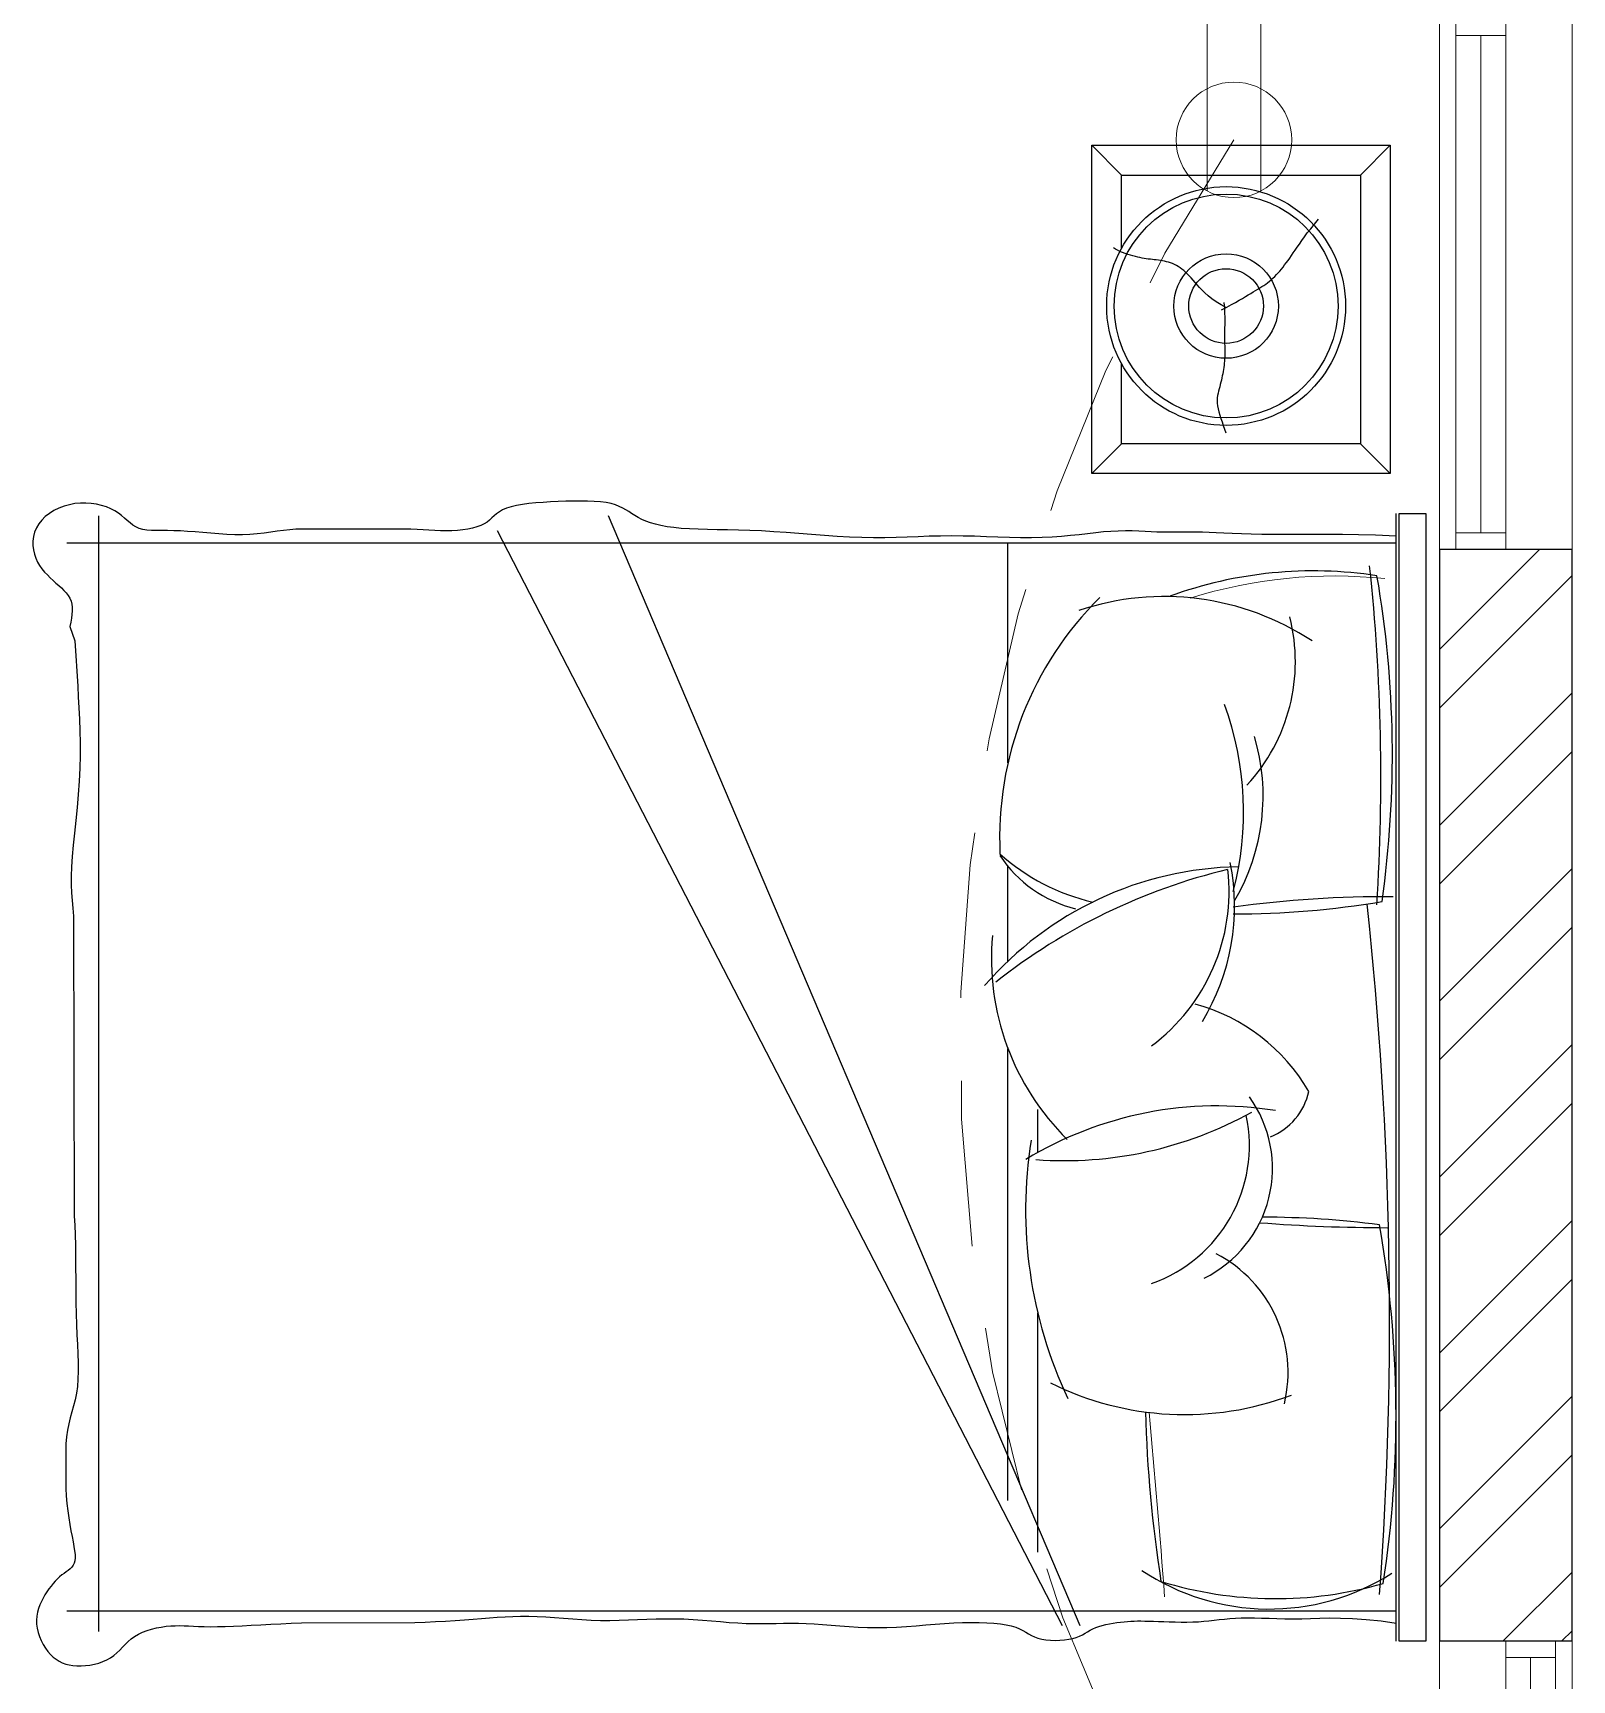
# Model space of a CAD drawing. Header units: millimetres. Extents: x 1605 to 1638, y 1273 to 1481.
# Drawn here: x 1630.917 to 1633.236, y 1470.311 to 1472.794 of the extents above; entities that cross this region are included whole.
import ezdxf

# ---------------------------------------------------------------- set-up
doc = ezdxf.new("R2010")
doc.units = ezdxf.units.MM
doc.linetypes.add('PLANTAS$0$HIDDEN', pattern=[0.375, 0.25, -0.125])
for name, color, linetype, lineweight in [('Electrico Salidas', 160, 'Continuous', 15), ('muro bajo', 123, 'Continuous', 9), ('PERSONAS', 1, 'Continuous', 0), ('Ventanas', 3, 'Continuous', 13)]:
    doc.layers.add(name, color=color, linetype=linetype, lineweight=lineweight)
doc.layers.add('Ha-Muros 0.20', color=7, linetype='Continuous', true_color=0x8c8c8c)
doc.layers.add('Mu-0.20', color=5, linetype='Continuous')

# ---------------------------------------------------------------- blocks, each defined once
blk = doc.blocks.new('A$Cec5ab6e8')
at = {"color": 9, "true_color": 0xc7c8ca}
for p, q in [((29.1146, 17.4095, 0), (29.1146, 17.9045, 0)), ((29.1146, 17.9045, 0), (29.5646, 17.9045, 0)), ((29.1146, 17.9045, 0), (29.1596, 17.8595, 0)), ((29.5646, 17.9045, 0), (29.5196, 17.8595, 0)), ((29.5646, 17.9045, 0), (29.5646, 17.4095, 0)), ((29.1596, 17.7492, 0), (29.1596, 17.8595, 0)), ((29.1596, 17.8595, 0), (29.5196, 17.8595, 0)), ((29.5196, 17.8595, 0), (29.5196, 17.4545, 0)), ((29.4447, 17.7787, 0), (29.4503, 17.7856, 0)), ((29.4503, 17.7856, 0), (29.4567, 17.793, 0)), ((29.4244, 17.7509, 0), (29.4276, 17.7557, 0)), ((29.4276, 17.7557, 0), (29.4312, 17.7608, 0)), ((29.4312, 17.7608, 0), (29.4352, 17.7663, 0)), ((29.4352, 17.7663, 0), (29.4396, 17.7723, 0)), ((29.4396, 17.7723, 0), (29.4447, 17.7787, 0)), ((29.1503, 17.7481, 0), (29.1474, 17.7501, 0)), ((29.1536, 17.7462, 0), (29.1503, 17.7481, 0)), ((29.1571, 17.7444, 0), (29.1536, 17.7462, 0)), ((29.1609, 17.7428, 0), (29.1571, 17.7444, 0)), ((29.1649, 17.7413, 0), (29.1609, 17.7428, 0)), ((29.1689, 17.74, 0), (29.1649, 17.7413, 0)), ((29.1729, 17.7388, 0), (29.1689, 17.74, 0)), ((29.1767, 17.7377, 0), (29.1729, 17.7388, 0)), ((29.1804, 17.7367, 0), (29.1767, 17.7377, 0)), ((29.1839, 17.7359, 0), (29.1804, 17.7367, 0)), ((29.1873, 17.7352, 0), (29.1839, 17.7359, 0)), ((29.1906, 17.7345, 0), (29.1873, 17.7352, 0)), ((29.1938, 17.734, 0), (29.1906, 17.7345, 0)), ((29.1969, 17.7335, 0), (29.1938, 17.734, 0)), ((29.1999, 17.733, 0), (29.1969, 17.7335, 0)), ((29.203, 17.7326, 0), (29.1999, 17.733, 0)), ((29.206, 17.7323, 0), (29.203, 17.7326, 0)), ((29.209, 17.7319, 0), (29.206, 17.7323, 0)), ((29.212, 17.7316, 0), (29.209, 17.7319, 0)), ((29.2151, 17.7312, 0), (29.212, 17.7316, 0)), ((29.2181, 17.7307, 0), (29.2151, 17.7312, 0)), ((29.2211, 17.7302, 0), (29.2181, 17.7307, 0)), ((29.2242, 17.7296, 0), (29.2211, 17.7302, 0)), ((29.4079, 17.7274, 0), (29.4105, 17.7308, 0)), ((29.4105, 17.7308, 0), (29.413, 17.7344, 0)), ((29.413, 17.7344, 0), (29.4157, 17.7382, 0)), ((29.4157, 17.7382, 0), (29.4185, 17.7422, 0)), ((29.4185, 17.7422, 0), (29.4214, 17.7464, 0)), ((29.4214, 17.7464, 0), (29.4244, 17.7509, 0)), ((29.2272, 17.7289, 0), (29.2242, 17.7296, 0)), ((29.2302, 17.7281, 0), (29.2272, 17.7289, 0)), ((29.2332, 17.7272, 0), (29.2302, 17.7281, 0)), ((29.2362, 17.7261, 0), (29.2332, 17.7272, 0)), ((29.2392, 17.7248, 0), (29.2362, 17.7261, 0)), ((29.2422, 17.7233, 0), (29.2392, 17.7248, 0)), ((29.2451, 17.7217, 0), (29.2422, 17.7233, 0)), ((29.2479, 17.7199, 0), (29.2451, 17.7217, 0)), ((29.2507, 17.7179, 0), (29.2479, 17.7199, 0)), ((29.2535, 17.7156, 0), (29.2507, 17.7179, 0)), ((29.2562, 17.7131, 0), (29.2535, 17.7156, 0)), ((29.2589, 17.7104, 0), (29.2562, 17.7131, 0)), ((29.2617, 17.7076, 0), (29.2589, 17.7104, 0)), ((29.2645, 17.7045, 0), (29.2617, 17.7076, 0)), ((29.3878, 17.7043, 0), (29.3904, 17.7069, 0)), ((29.3904, 17.7069, 0), (29.393, 17.7095, 0)), ((29.393, 17.7095, 0), (29.3955, 17.7122, 0)), ((29.3955, 17.7122, 0), (29.398, 17.715, 0)), ((29.398, 17.715, 0), (29.4005, 17.718, 0)), ((29.4005, 17.718, 0), (29.403, 17.721, 0)), ((29.403, 17.721, 0), (29.4054, 17.7241, 0)), ((29.4054, 17.7241, 0), (29.4079, 17.7274, 0)), ((29.2675, 17.7012, 0), (29.2645, 17.7045, 0)), ((29.2705, 17.6977, 0), (29.2675, 17.7012, 0)), ((29.2738, 17.694, 0), (29.2705, 17.6977, 0)), ((29.2772, 17.6901, 0), (29.2738, 17.694, 0)), ((29.281, 17.6861, 0), (29.2772, 17.6901, 0)), ((29.2853, 17.6819, 0), (29.281, 17.6861, 0)), ((29.2902, 17.6776, 0), (29.2853, 17.6819, 0)), ((29.3506, 17.6789, 0), (29.3544, 17.6813, 0)), ((29.3544, 17.6813, 0), (29.3581, 17.6835, 0)), ((29.3581, 17.6835, 0), (29.3615, 17.6856, 0)), ((29.3615, 17.6856, 0), (29.3648, 17.6875, 0)), ((29.3648, 17.6875, 0), (29.368, 17.6895, 0)), ((29.368, 17.6895, 0), (29.3711, 17.6914, 0)), ((29.3711, 17.6914, 0), (29.3741, 17.6934, 0)), ((29.3741, 17.6934, 0), (29.3769, 17.6954, 0)), ((29.3769, 17.6954, 0), (29.3797, 17.6974, 0)), ((29.3797, 17.6974, 0), (29.3825, 17.6996, 0)), ((29.3825, 17.6996, 0), (29.3852, 17.7019, 0)), ((29.3852, 17.7019, 0), (29.3878, 17.7043, 0)), ((29.2957, 17.6732, 0), (29.2902, 17.6776, 0)), ((29.3021, 17.6687, 0), (29.2957, 17.6732, 0)), ((29.3095, 17.6642, 0), (29.3021, 17.6687, 0)), ((29.318, 17.6597, 0), (29.3095, 17.6642, 0)), ((29.3103, 17.6567, 0), (29.3182, 17.6606, 0)), ((29.314, 17.6677, 0), (29.3146, 17.6592, 0)), ((29.3146, 17.6592, 0), (29.315, 17.6517, 0)), ((29.3182, 17.6606, 0), (29.3253, 17.6643, 0)), ((29.3253, 17.6643, 0), (29.3315, 17.6677, 0)), ((29.3315, 17.6677, 0), (29.3371, 17.6708, 0)), ((29.3371, 17.6708, 0), (29.342, 17.6737, 0)), ((29.342, 17.6737, 0), (29.3465, 17.6764, 0)), ((29.3465, 17.6764, 0), (29.3506, 17.6789, 0)), ((29.315, 17.6517, 0), (29.3152, 17.6451, 0)), ((29.3152, 17.6339, 0), (29.315, 17.6292, 0)), ((29.3152, 17.6451, 0), (29.3152, 17.6392, 0)), ((29.3152, 17.6392, 0), (29.3152, 17.6339, 0)), ((29.3149, 17.6248, 0), (29.3148, 17.6207, 0)), ((29.3148, 17.6207, 0), (29.3148, 17.6167, 0)), ((29.3148, 17.6167, 0), (29.3148, 17.6128, 0)), ((29.3148, 17.6128, 0), (29.3149, 17.6091, 0)), ((29.315, 17.6292, 0), (29.3149, 17.6248, 0)), ((29.3149, 17.6091, 0), (29.315, 17.6055, 0)), ((29.315, 17.5822, 0), (29.3148, 17.579, 0)), ((29.315, 17.6055, 0), (29.3151, 17.6019, 0)), ((29.3152, 17.5853, 0), (29.315, 17.5822, 0)), ((29.3151, 17.6019, 0), (29.3152, 17.5985, 0)), ((29.3152, 17.5985, 0), (29.3153, 17.5951, 0)), ((29.3153, 17.5885, 0), (29.3152, 17.5853, 0)), ((29.3153, 17.5951, 0), (29.3153, 17.5918, 0)), ((29.3153, 17.5918, 0), (29.3153, 17.5885, 0)), ((29.1596, 17.4545, 0), (29.1596, 17.5752, 0)), ((29.3115, 17.557, 0), (29.3108, 17.5537, 0)), ((29.3122, 17.5602, 0), (29.3115, 17.557, 0)), ((29.3128, 17.5634, 0), (29.3122, 17.5602, 0)), ((29.3133, 17.5665, 0), (29.3128, 17.5634, 0)), ((29.3138, 17.5697, 0), (29.3133, 17.5665, 0)), ((29.3142, 17.5728, 0), (29.3138, 17.5697, 0)), ((29.3145, 17.5759, 0), (29.3142, 17.5728, 0)), ((29.3148, 17.579, 0), (29.3145, 17.5759, 0)), ((29.3058, 17.534, 0), (29.305, 17.5307, 0)), ((29.3067, 17.5374, 0), (29.3058, 17.534, 0)), ((29.3076, 17.5406, 0), (29.3067, 17.5374, 0)), ((29.3084, 17.5439, 0), (29.3076, 17.5406, 0)), ((29.3093, 17.5472, 0), (29.3084, 17.5439, 0)), ((29.3101, 17.5505, 0), (29.3093, 17.5472, 0)), ((29.3108, 17.5537, 0), (29.3101, 17.5505, 0)), ((29.3039, 17.5236, 0), (29.3037, 17.5198, 0)), ((29.3037, 17.5198, 0), (29.3038, 17.5159, 0)), ((29.3038, 17.5159, 0), (29.3042, 17.5117, 0)), ((29.3044, 17.5272, 0), (29.3039, 17.5236, 0)), ((29.3042, 17.5117, 0), (29.305, 17.5073, 0)), ((29.305, 17.5307, 0), (29.3044, 17.5272, 0)), ((29.305, 17.5073, 0), (29.3062, 17.5027, 0)), ((29.3062, 17.5027, 0), (29.3077, 17.4978, 0)), ((29.3077, 17.4978, 0), (29.3093, 17.4928, 0)), ((29.3093, 17.4928, 0), (29.3111, 17.4875, 0)), ((29.3111, 17.4875, 0), (29.313, 17.4821, 0)), ((29.313, 17.4821, 0), (29.3148, 17.4766, 0)), ((29.3148, 17.4766, 0), (29.3166, 17.471, 0)), ((29.1596, 17.4545, 0), (29.1146, 17.4095, 0)), ((29.5196, 17.4545, 0), (29.1596, 17.4545, 0)), ((29.5646, 17.4095, 0), (29.5196, 17.4545, 0)), ((29.5646, 17.4095, 0), (29.1146, 17.4095, 0)), ((27.5656, 17.3604, 0), (27.5578, 17.3575, 0)), ((27.5737, 17.3627, 0), (27.5656, 17.3604, 0)), ((27.5819, 17.3643, 0), (27.5737, 17.3627, 0)), ((27.5903, 17.3651, 0), (27.5819, 17.3643, 0)), ((27.5986, 17.3652, 0), (27.5903, 17.3651, 0)), ((27.6067, 17.3646, 0), (27.5986, 17.3652, 0)), ((27.6146, 17.3634, 0), (27.6067, 17.3646, 0)), ((27.6222, 17.3617, 0), (27.6146, 17.3634, 0)), ((27.6294, 17.3594, 0), (27.6222, 17.3617, 0)), ((27.6361, 17.3567, 0), (27.6294, 17.3594, 0)), ((28.2395, 17.3595, 0), (28.2324, 17.3573, 0)), ((28.2476, 17.3614, 0), (28.2395, 17.3595, 0)), ((28.2566, 17.363, 0), (28.2476, 17.3614, 0)), ((28.2664, 17.3643, 0), (28.2566, 17.363, 0)), ((28.2769, 17.3654, 0), (28.2664, 17.3643, 0)), ((28.2878, 17.3662, 0), (28.2769, 17.3654, 0)), ((28.299, 17.3669, 0), (28.2878, 17.3662, 0)), ((28.3104, 17.3675, 0), (28.299, 17.3669, 0)), ((28.3218, 17.3679, 0), (28.3104, 17.3675, 0)), ((28.333, 17.3681, 0), (28.3218, 17.3679, 0)), ((28.344, 17.3682, 0), (28.333, 17.3681, 0)), ((28.3546, 17.368, 0), (28.344, 17.3682, 0)), ((28.3646, 17.3676, 0), (28.3546, 17.368, 0)), ((28.374, 17.3668, 0), (28.3646, 17.3676, 0)), ((28.3826, 17.3658, 0), (28.374, 17.3668, 0)), ((28.3902, 17.3643, 0), (28.3826, 17.3658, 0)), ((28.3968, 17.3624, 0), (28.3902, 17.3643, 0)), ((28.4026, 17.3602, 0), (28.3968, 17.3624, 0)), ((28.4077, 17.3577, 0), (28.4026, 17.3602, 0)), ((28.4124, 17.355, 0), (28.4077, 17.3577, 0)), ((27.5274, 17.3339, 0), (27.5239, 17.3278, 0)), ((27.532, 17.3396, 0), (27.5274, 17.3339, 0)), ((27.5374, 17.3449, 0), (27.532, 17.3396, 0)), ((27.5436, 17.3496, 0), (27.5374, 17.3449, 0)), ((27.5504, 17.3539, 0), (27.5436, 17.3496, 0)), ((27.5578, 17.3575, 0), (27.5504, 17.3539, 0)), ((27.6183, 15.6641, 0), (27.6183, 17.3459, 0)), ((27.6421, 17.3535, 0), (27.6361, 17.3567, 0)), ((27.6475, 17.3501, 0), (27.6421, 17.3535, 0)), ((27.6523, 17.3464, 0), (27.6475, 17.3501, 0)), ((27.6568, 17.3426, 0), (27.6523, 17.3464, 0)), ((27.661, 17.3388, 0), (27.6568, 17.3426, 0)), ((27.6651, 17.3352, 0), (27.661, 17.3388, 0)), ((27.6694, 17.332, 0), (27.6651, 17.3352, 0)), ((28.1989, 17.3339, 0), (28.1937, 17.3314, 0)), ((28.2032, 17.3366, 0), (28.1989, 17.3339, 0)), ((28.207, 17.3396, 0), (28.2032, 17.3366, 0)), ((28.2105, 17.3427, 0), (28.207, 17.3396, 0)), ((28.214, 17.3459, 0), (28.2105, 17.3427, 0)), ((28.2176, 17.349, 0), (28.214, 17.3459, 0)), ((28.2218, 17.352, 0), (28.2176, 17.349, 0)), ((28.2266, 17.3548, 0), (28.2218, 17.352, 0)), ((28.2324, 17.3573, 0), (28.2266, 17.3548, 0)), ((29.0974, 15.6724, 0), (28.3864, 17.3459, 0)), ((28.4168, 17.3522, 0), (28.4124, 17.355, 0)), ((28.4212, 17.3493, 0), (28.4168, 17.3522, 0)), ((28.4258, 17.3463, 0), (28.4212, 17.3493, 0)), ((28.4308, 17.3434, 0), (28.4258, 17.3463, 0)), ((28.4363, 17.3406, 0), (28.4308, 17.3434, 0)), ((28.4425, 17.338, 0), (28.4363, 17.3406, 0)), ((28.4494, 17.3355, 0), (28.4425, 17.338, 0)), ((28.457, 17.3333, 0), (28.4494, 17.3355, 0)), ((28.4654, 17.3313, 0), (28.457, 17.3333, 0)), ((29.5733, 15.6495, 0), (29.5733, 17.3495, 0)), ((29.5778, 15.6495, 0), (29.5778, 17.3495, 0)), ((29.5778, 17.3495, 0), (29.6183, 17.3495, 0)), ((29.6183, 17.3495, 0), (29.6183, 15.6495, 0)), ((27.5196, 17.3147, 0), (27.5188, 17.3079, 0)), ((27.5188, 17.3079, 0), (27.5188, 17.3012, 0)), ((27.5213, 17.3213, 0), (27.5196, 17.3147, 0)), ((27.5239, 17.3278, 0), (27.5213, 17.3213, 0)), ((27.6739, 17.3292, 0), (27.6694, 17.332, 0)), ((27.6789, 17.3269, 0), (27.6739, 17.3292, 0)), ((27.6844, 17.3254, 0), (27.6789, 17.3269, 0)), ((27.6905, 17.3244, 0), (27.6844, 17.3254, 0)), ((27.6973, 17.3238, 0), (27.6905, 17.3244, 0)), ((27.7047, 17.3236, 0), (27.6973, 17.3238, 0)), ((27.7128, 17.3236, 0), (27.7047, 17.3236, 0)), ((27.7215, 17.3236, 0), (27.7128, 17.3236, 0)), ((27.7309, 17.3235, 0), (27.7215, 17.3236, 0)), ((27.741, 17.3231, 0), (27.7309, 17.3235, 0)), ((27.7518, 17.3225, 0), (27.741, 17.3231, 0)), ((27.7631, 17.3216, 0), (27.7518, 17.3225, 0)), ((27.7749, 17.3206, 0), (27.7631, 17.3216, 0)), ((27.7869, 17.3196, 0), (27.7749, 17.3206, 0)), ((27.7991, 17.3186, 0), (27.7869, 17.3196, 0)), ((27.8112, 17.3179, 0), (27.7991, 17.3186, 0)), ((27.8231, 17.3174, 0), (27.8112, 17.3179, 0)), ((27.8348, 17.3174, 0), (27.8231, 17.3174, 0)), ((27.8459, 17.3179, 0), (27.8348, 17.3174, 0)), ((27.8567, 17.3188, 0), (27.8459, 17.3179, 0)), ((27.8671, 17.32, 0), (27.8567, 17.3188, 0)), ((27.8771, 17.3213, 0), (27.8671, 17.32, 0)), ((27.8869, 17.3227, 0), (27.8771, 17.3213, 0)), ((27.8965, 17.3239, 0), (27.8869, 17.3227, 0)), ((27.9059, 17.325, 0), (27.8965, 17.3239, 0)), ((27.9152, 17.3257, 0), (27.9059, 17.325, 0)), ((27.9245, 17.3259, 0), (27.9152, 17.3257, 0)), ((28.0886, 17.3258, 0), (27.9245, 17.3259, 0)), ((28.0977, 17.3254, 0), (28.0886, 17.3258, 0)), ((28.1067, 17.3249, 0), (28.0977, 17.3254, 0)), ((28.1157, 17.3243, 0), (28.1067, 17.3249, 0)), ((28.1245, 17.3237, 0), (28.1157, 17.3243, 0)), ((28.1332, 17.3233, 0), (28.1245, 17.3237, 0)), ((28.1418, 17.3231, 0), (28.1332, 17.3233, 0)), ((28.1503, 17.3233, 0), (28.1418, 17.3231, 0)), ((28.1586, 17.3238, 0), (28.1503, 17.3233, 0)), ((28.1666, 17.3247, 0), (28.1586, 17.3238, 0)), ((28.1741, 17.3259, 0), (28.1666, 17.3247, 0)), ((28.1813, 17.3274, 0), (28.1741, 17.3259, 0)), ((28.1878, 17.3293, 0), (28.1813, 17.3274, 0)), ((28.1937, 17.3314, 0), (28.1878, 17.3293, 0)), ((29.0708, 15.6724, 0), (28.2191, 17.3231, 0)), ((28.4747, 17.3295, 0), (28.4654, 17.3313, 0)), ((28.4849, 17.3281, 0), (28.4747, 17.3295, 0)), ((28.496, 17.3269, 0), (28.4849, 17.3281, 0)), ((28.5082, 17.3261, 0), (28.496, 17.3269, 0)), ((28.5213, 17.3256, 0), (28.5082, 17.3261, 0)), ((28.5353, 17.3253, 0), (28.5213, 17.3256, 0)), ((28.5501, 17.325, 0), (28.5353, 17.3253, 0)), ((28.5658, 17.3248, 0), (28.5501, 17.325, 0)), ((28.5822, 17.3244, 0), (28.5658, 17.3248, 0)), ((28.5993, 17.3239, 0), (28.5822, 17.3244, 0)), ((28.6171, 17.3231, 0), (28.5993, 17.3239, 0)), ((28.6354, 17.322, 0), (28.6171, 17.3231, 0)), ((28.6542, 17.3207, 0), (28.6354, 17.322, 0)), ((28.6732, 17.3191, 0), (28.6542, 17.3207, 0)), ((28.6925, 17.3176, 0), (28.6732, 17.3191, 0)), ((28.7117, 17.3161, 0), (28.6925, 17.3176, 0)), ((28.7308, 17.3148, 0), (28.7117, 17.3161, 0)), ((28.7495, 17.3137, 0), (28.7308, 17.3148, 0)), ((28.7679, 17.313, 0), (28.7495, 17.3137, 0)), ((28.7857, 17.3127, 0), (28.7679, 17.313, 0)), ((28.803, 17.3129, 0), (28.7857, 17.3127, 0)), ((28.8199, 17.3132, 0), (28.803, 17.3129, 0)), ((28.8366, 17.3138, 0), (28.8199, 17.3132, 0)), ((28.8532, 17.3144, 0), (28.8366, 17.3138, 0)), ((28.8698, 17.315, 0), (28.8532, 17.3144, 0)), ((28.8865, 17.3154, 0), (28.8698, 17.315, 0)), ((28.9035, 17.3155, 0), (28.8865, 17.3154, 0)), ((28.9207, 17.3154, 0), (28.9035, 17.3155, 0)), ((28.9382, 17.315, 0), (28.9207, 17.3154, 0)), ((28.9558, 17.3144, 0), (28.9382, 17.315, 0)), ((28.9733, 17.3138, 0), (28.9558, 17.3144, 0)), ((28.9905, 17.3132, 0), (28.9733, 17.3138, 0)), ((29.0075, 17.3129, 0), (28.9905, 17.3132, 0)), ((29.0239, 17.3127, 0), (29.0075, 17.3129, 0)), ((29.0397, 17.313, 0), (29.0239, 17.3127, 0)), ((29.0548, 17.3137, 0), (29.0397, 17.313, 0)), ((29.0691, 17.3148, 0), (29.0548, 17.3137, 0)), ((29.0828, 17.3161, 0), (29.0691, 17.3148, 0)), ((29.0959, 17.3175, 0), (29.0828, 17.3161, 0)), ((29.1085, 17.319, 0), (29.0959, 17.3175, 0)), ((29.1206, 17.3204, 0), (29.1085, 17.319, 0)), ((29.1323, 17.3216, 0), (29.1206, 17.3204, 0)), ((29.1436, 17.3225, 0), (29.1323, 17.3216, 0)), ((29.1546, 17.323, 0), (29.1436, 17.3225, 0)), ((29.1653, 17.3232, 0), (29.1546, 17.323, 0)), ((29.1757, 17.3231, 0), (29.1653, 17.3232, 0)), ((29.1856, 17.3228, 0), (29.1757, 17.3231, 0)), ((29.1951, 17.3224, 0), (29.1856, 17.3228, 0)), ((29.2042, 17.322, 0), (29.1951, 17.3224, 0)), ((29.2128, 17.3215, 0), (29.2042, 17.322, 0)), ((29.2209, 17.3212, 0), (29.2128, 17.3215, 0)), ((29.2285, 17.3211, 0), (29.2209, 17.3212, 0)), ((29.2358, 17.3211, 0), (29.2285, 17.3211, 0)), ((29.2428, 17.3211, 0), (29.2358, 17.3211, 0)), ((29.2499, 17.3212, 0), (29.2428, 17.3211, 0)), ((29.2572, 17.3213, 0), (29.2499, 17.3212, 0)), ((29.2648, 17.3214, 0), (29.2572, 17.3213, 0)), ((29.2729, 17.3214, 0), (29.2648, 17.3214, 0)), ((29.2818, 17.3212, 0), (29.2729, 17.3214, 0)), ((29.2915, 17.3209, 0), (29.2818, 17.3212, 0)), ((29.3021, 17.3205, 0), (29.2915, 17.3209, 0)), ((29.3138, 17.3199, 0), (29.3021, 17.3205, 0)), ((29.3264, 17.3194, 0), (29.3138, 17.3199, 0)), ((29.3402, 17.3188, 0), (29.3264, 17.3194, 0)), ((29.355, 17.3183, 0), (29.3402, 17.3188, 0)), ((29.371, 17.318, 0), (29.355, 17.3183, 0)), ((29.3882, 17.3178, 0), (29.371, 17.318, 0)), ((29.4066, 17.3177, 0), (29.3882, 17.3178, 0)), ((29.4263, 17.3178, 0), (29.4066, 17.3177, 0)), ((29.4472, 17.3179, 0), (29.4263, 17.3178, 0)), ((29.4692, 17.3179, 0), (29.4472, 17.3179, 0)), ((29.4924, 17.3178, 0), (29.4692, 17.3179, 0)), ((29.5168, 17.3174, 0), (29.4924, 17.3178, 0)), ((29.5422, 17.3167, 0), (29.5168, 17.3174, 0)), ((29.5733, 17.3153, 0), (29.5422, 17.3167, 0)), ((27.5188, 17.3012, 0), (27.5195, 17.2945, 0)), ((27.5195, 17.2945, 0), (27.5209, 17.2881, 0)), ((27.5209, 17.2881, 0), (27.523, 17.282, 0)), ((29.5733, 17.3045, 0), (27.5699, 17.3045, 0)), ((28.9883, 16.9735, 0), (28.9883, 17.3045, 0)), ((27.523, 17.282, 0), (27.5257, 17.2762, 0)), ((27.5257, 17.2762, 0), (27.5288, 17.2709, 0)), ((27.5288, 17.2709, 0), (27.5324, 17.2659, 0)), ((27.5324, 17.2659, 0), (27.5363, 17.2611, 0)), ((27.5363, 17.2611, 0), (27.5405, 17.2567, 0)), ((27.5405, 17.2567, 0), (27.5447, 17.2525, 0)), ((27.5447, 17.2525, 0), (27.5491, 17.2485, 0)), ((27.5491, 17.2485, 0), (27.5534, 17.2446, 0)), ((27.5534, 17.2446, 0), (27.5576, 17.2408, 0)), ((27.5576, 17.2408, 0), (27.5616, 17.2372, 0)), ((27.5616, 17.2372, 0), (27.5654, 17.2335, 0)), ((27.5654, 17.2335, 0), (27.5688, 17.2297, 0)), ((27.5688, 17.2297, 0), (27.5718, 17.2258, 0)), ((27.5718, 17.2258, 0), (27.5743, 17.2218, 0)), ((27.5743, 17.2218, 0), (27.5762, 17.2175, 0)), ((27.5762, 17.2175, 0), (27.5775, 17.2129, 0)), ((27.5775, 17.2129, 0), (27.5781, 17.208, 0)), ((27.5757, 17.1855, 0), (27.5744, 17.1793, 0)), ((27.5768, 17.1915, 0), (27.5757, 17.1855, 0)), ((27.5776, 17.1972, 0), (27.5768, 17.1915, 0)), ((27.5781, 17.2028, 0), (27.5776, 17.1972, 0)), ((27.5781, 17.208, 0), (27.5781, 17.2028, 0)), ((27.5744, 17.1793, 0), (27.582, 17.1576, 0)), ((27.582, 17.1576, 0), (27.5866, 17.089, 0)), ((27.5866, 17.089, 0), (27.5871, 17.0731, 0)), ((27.5871, 17.0731, 0), (27.5879, 17.0566, 0)), ((27.5879, 17.0566, 0), (27.5887, 17.0395, 0)), ((27.5887, 17.0395, 0), (27.5894, 17.0218, 0)), ((27.5894, 17.0218, 0), (27.5898, 17.0036, 0)), ((27.5898, 17.0036, 0), (27.5899, 16.9848, 0)), ((27.5895, 16.9656, 0), (27.5885, 16.9459, 0)), ((27.5899, 16.9848, 0), (27.5895, 16.9656, 0)), ((27.5885, 16.9459, 0), (27.587, 16.926, 0)), ((27.587, 16.926, 0), (27.5852, 16.9062, 0)), ((27.5832, 16.8867, 0), (27.5812, 16.8677, 0)), ((27.5852, 16.9062, 0), (27.5832, 16.8867, 0)), ((27.5812, 16.8677, 0), (27.5794, 16.8495, 0)), ((27.5794, 16.8495, 0), (27.5779, 16.8325, 0)), ((27.5769, 16.8168, 0), (27.5765, 16.8025, 0)), ((27.5779, 16.8325, 0), (27.5769, 16.8168, 0)), ((28.9883, 16.6745, 0), (28.9883, 16.8174, 0)), ((27.5765, 16.8025, 0), (27.5766, 16.7895, 0)), ((27.5766, 16.7895, 0), (27.5771, 16.7774, 0)), ((27.5771, 16.7774, 0), (27.578, 16.7658, 0)), ((27.578, 16.7658, 0), (27.579, 16.7543, 0)), ((27.579, 16.7543, 0), (27.5801, 16.7425, 0)), ((27.5801, 16.7425, 0), (27.5811, 16.2901, 0)), ((28.9883, 15.8616, 0), (28.9883, 16.543, 0)), ((29.0333, 16.3859, 0), (29.0333, 16.451, 0)), ((27.5811, 16.2901, 0), (27.5819, 16.2767, 0)), ((27.5819, 16.2767, 0), (27.5825, 16.262, 0)), ((27.5825, 16.262, 0), (27.5829, 16.2463, 0)), ((27.5829, 16.2463, 0), (27.583, 16.2297, 0)), ((27.583, 16.2297, 0), (27.5831, 16.2125, 0)), ((27.5831, 16.2125, 0), (27.5832, 16.195, 0)), ((27.5832, 16.195, 0), (27.5833, 16.1774, 0)), ((27.5833, 16.1774, 0), (27.5835, 16.16, 0)), ((27.5835, 16.16, 0), (27.5838, 16.143, 0)), ((27.5838, 16.143, 0), (27.5844, 16.1268, 0)), ((29.0333, 15.7835, 0), (29.0333, 16.1441, 0)), ((27.5844, 16.1268, 0), (27.5851, 16.1112, 0)), ((27.5851, 16.1112, 0), (27.5858, 16.0964, 0)), ((27.5858, 16.0964, 0), (27.5864, 16.0823, 0)), ((27.5864, 16.0823, 0), (27.5869, 16.069, 0)), ((27.5869, 16.069, 0), (27.5869, 16.0564, 0)), ((27.5866, 16.0445, 0), (27.5857, 16.0335, 0)), ((27.5869, 16.0564, 0), (27.5866, 16.0445, 0)), ((27.5842, 16.0231, 0), (27.5823, 16.0134, 0)), ((27.5857, 16.0335, 0), (27.5842, 16.0231, 0)), ((27.5775, 15.995, 0), (27.575, 15.986, 0)), ((27.58, 16.0041, 0), (27.5775, 15.995, 0)), ((27.5823, 16.0134, 0), (27.58, 16.0041, 0)), ((27.5707, 15.9674, 0), (27.5693, 15.9575, 0)), ((27.5727, 15.9768, 0), (27.5707, 15.9674, 0)), ((27.575, 15.986, 0), (27.5727, 15.9768, 0)), ((27.5684, 15.947, 0), (27.5681, 15.891, 0)), ((27.5693, 15.9575, 0), (27.5684, 15.947, 0)), ((27.5681, 15.891, 0), (27.5683, 15.8797, 0)), ((27.5683, 15.8797, 0), (27.5689, 15.8683, 0)), ((27.5689, 15.8683, 0), (27.5699, 15.8569, 0)), ((27.5699, 15.8569, 0), (27.5712, 15.8458, 0)), ((27.5712, 15.8458, 0), (27.5727, 15.8352, 0)), ((27.5727, 15.8352, 0), (27.5743, 15.8251, 0)), ((27.5743, 15.8251, 0), (27.576, 15.8157, 0)), ((27.576, 15.8157, 0), (27.5777, 15.8071, 0)), ((27.5777, 15.8071, 0), (27.5792, 15.7993, 0)), ((27.5792, 15.7993, 0), (27.5805, 15.7921, 0)), ((27.5805, 15.7921, 0), (27.5815, 15.7857, 0)), ((27.5819, 15.7706, 0), (27.5809, 15.7669, 0)), ((27.5815, 15.7857, 0), (27.5822, 15.78, 0)), ((27.5823, 15.775, 0), (27.5819, 15.7706, 0)), ((27.5822, 15.78, 0), (27.5823, 15.775, 0)), ((27.559, 15.7463, 0), (27.5557, 15.7432, 0)), ((27.5623, 15.7491, 0), (27.559, 15.7463, 0)), ((27.5656, 15.7515, 0), (27.5623, 15.7491, 0)), ((27.5688, 15.7538, 0), (27.5656, 15.7515, 0)), ((27.5719, 15.7561, 0), (27.5688, 15.7538, 0)), ((27.5747, 15.7584, 0), (27.5719, 15.7561, 0)), ((27.5772, 15.7609, 0), (27.5747, 15.7584, 0)), ((27.5793, 15.7637, 0), (27.5772, 15.7609, 0)), ((27.5809, 15.7669, 0), (27.5793, 15.7637, 0)), ((27.5369, 15.7193, 0), (27.5342, 15.7144, 0)), ((27.5398, 15.7239, 0), (27.5369, 15.7193, 0)), ((27.5429, 15.7283, 0), (27.5398, 15.7239, 0)), ((27.546, 15.7324, 0), (27.5429, 15.7283, 0)), ((27.5491, 15.7363, 0), (27.546, 15.7324, 0)), ((27.5524, 15.7399, 0), (27.5491, 15.7363, 0)), ((27.5557, 15.7432, 0), (27.5524, 15.7399, 0)), ((27.5273, 15.6985, 0), (27.5257, 15.6929, 0)), ((27.5293, 15.704, 0), (27.5273, 15.6985, 0)), ((27.5316, 15.7093, 0), (27.5293, 15.704, 0)), ((27.5342, 15.7144, 0), (27.5316, 15.7093, 0)), ((29.5733, 15.6945, 0), (27.5699, 15.6945, 0)), ((27.5246, 15.687, 0), (27.5241, 15.6811, 0)), ((27.5241, 15.6811, 0), (27.5243, 15.6749, 0)), ((27.5243, 15.6749, 0), (27.5251, 15.6687, 0)), ((27.5257, 15.6929, 0), (27.5246, 15.687, 0)), ((27.6977, 15.6676, 0), (27.7049, 15.6694, 0)), ((27.7049, 15.6694, 0), (27.7122, 15.6707, 0)), ((27.7122, 15.6707, 0), (27.7194, 15.6718, 0)), ((27.7194, 15.6718, 0), (27.7264, 15.6724, 0)), ((27.7264, 15.6724, 0), (27.7332, 15.6727, 0)), ((27.7332, 15.6727, 0), (27.7398, 15.6728, 0)), ((27.7398, 15.6728, 0), (27.7465, 15.6726, 0)), ((27.7465, 15.6726, 0), (27.7534, 15.6723, 0)), ((27.7534, 15.6723, 0), (27.7607, 15.6719, 0)), ((27.7607, 15.6719, 0), (27.7685, 15.6715, 0)), ((27.7685, 15.6715, 0), (27.7771, 15.6713, 0)), ((27.7771, 15.6713, 0), (27.7866, 15.6711, 0)), ((27.7866, 15.6711, 0), (27.7971, 15.6713, 0)), ((27.7971, 15.6713, 0), (27.8086, 15.6716, 0)), ((27.8086, 15.6716, 0), (27.8209, 15.672, 0)), ((27.8209, 15.672, 0), (27.834, 15.6727, 0)), ((27.834, 15.6727, 0), (27.8479, 15.6733, 0)), ((27.8479, 15.6733, 0), (27.8622, 15.6741, 0)), ((27.8622, 15.6741, 0), (27.8771, 15.6748, 0)), ((27.8771, 15.6748, 0), (27.8924, 15.6756, 0)), ((27.8924, 15.6756, 0), (27.908, 15.6763, 0)), ((27.908, 15.6763, 0), (27.9237, 15.6769, 0)), ((27.9237, 15.6769, 0), (28.0945, 15.6776, 0)), ((28.0945, 15.6776, 0), (28.1101, 15.6782, 0)), ((28.1101, 15.6782, 0), (28.1256, 15.6789, 0)), ((28.1256, 15.6789, 0), (28.1406, 15.6796, 0)), ((28.1406, 15.6796, 0), (28.1552, 15.6804, 0)), ((28.1552, 15.6804, 0), (28.1691, 15.6813, 0)), ((28.1691, 15.6813, 0), (28.1823, 15.6823, 0)), ((28.1823, 15.6823, 0), (28.1948, 15.6833, 0)), ((28.1948, 15.6833, 0), (28.2069, 15.6844, 0)), ((28.2069, 15.6844, 0), (28.2187, 15.6853, 0)), ((28.2187, 15.6853, 0), (28.2304, 15.6861, 0)), ((28.2304, 15.6861, 0), (28.2421, 15.6867, 0)), ((28.2421, 15.6867, 0), (28.2539, 15.687, 0)), ((28.2539, 15.687, 0), (28.266, 15.687, 0)), ((28.266, 15.687, 0), (28.2786, 15.6866, 0)), ((28.2786, 15.6866, 0), (28.2916, 15.6858, 0)), ((28.2916, 15.6858, 0), (28.3049, 15.6849, 0)), ((28.3049, 15.6849, 0), (28.3185, 15.6838, 0)), ((28.3185, 15.6838, 0), (28.3324, 15.6828, 0)), ((28.3324, 15.6828, 0), (28.3463, 15.6818, 0)), ((28.3463, 15.6818, 0), (28.3603, 15.6811, 0)), ((28.3603, 15.6811, 0), (28.3744, 15.6806, 0)), ((28.3744, 15.6806, 0), (28.3884, 15.6806, 0)), ((28.3884, 15.6806, 0), (28.4023, 15.6809, 0)), ((28.4023, 15.6809, 0), (28.4162, 15.6813, 0)), ((28.4162, 15.6813, 0), (28.4301, 15.6819, 0)), ((28.4301, 15.6819, 0), (28.444, 15.6825, 0)), ((28.444, 15.6825, 0), (28.458, 15.683, 0)), ((28.458, 15.683, 0), (28.4719, 15.6832, 0)), ((28.4719, 15.6832, 0), (28.4859, 15.6832, 0)), ((28.4859, 15.6832, 0), (28.4999, 15.6828, 0)), ((28.4999, 15.6828, 0), (28.514, 15.682, 0)), ((28.514, 15.682, 0), (28.5279, 15.681, 0)), ((28.5279, 15.681, 0), (28.5417, 15.6799, 0)), ((28.5417, 15.6799, 0), (28.5552, 15.6788, 0)), ((28.5552, 15.6788, 0), (28.5684, 15.6777, 0)), ((28.5684, 15.6777, 0), (28.5812, 15.6769, 0)), ((28.5812, 15.6769, 0), (28.5936, 15.6762, 0)), ((28.5936, 15.6762, 0), (28.6055, 15.6759, 0)), ((28.6055, 15.6759, 0), (28.617, 15.6759, 0)), ((28.617, 15.6759, 0), (28.6281, 15.676, 0)), ((28.6281, 15.676, 0), (28.6392, 15.6762, 0)), ((28.6392, 15.6762, 0), (28.6502, 15.6764, 0)), ((28.6502, 15.6764, 0), (28.6612, 15.6766, 0)), ((28.6612, 15.6766, 0), (28.6726, 15.6765, 0)), ((28.6726, 15.6765, 0), (28.6842, 15.6762, 0)), ((28.6842, 15.6762, 0), (28.6963, 15.6756, 0)), ((28.6963, 15.6756, 0), (28.7089, 15.6747, 0)), ((28.7089, 15.6747, 0), (28.7218, 15.6737, 0)), ((28.7218, 15.6737, 0), (28.7352, 15.6726, 0)), ((28.7352, 15.6726, 0), (28.7488, 15.6716, 0)), ((28.7488, 15.6716, 0), (28.7627, 15.6707, 0)), ((28.7627, 15.6707, 0), (28.7769, 15.6701, 0)), ((28.7769, 15.6701, 0), (28.7913, 15.6699, 0)), ((28.7913, 15.6699, 0), (28.8059, 15.6701, 0)), ((28.8059, 15.6701, 0), (28.8206, 15.6707, 0)), ((28.8206, 15.6707, 0), (28.8353, 15.6716, 0)), ((28.8353, 15.6716, 0), (28.8499, 15.6727, 0)), ((28.8499, 15.6727, 0), (28.8645, 15.6738, 0)), ((28.8645, 15.6738, 0), (28.8788, 15.675, 0)), ((28.8788, 15.675, 0), (28.8929, 15.676, 0)), ((28.8929, 15.676, 0), (28.9066, 15.6768, 0)), ((28.9066, 15.6768, 0), (28.92, 15.6774, 0)), ((28.92, 15.6774, 0), (28.9328, 15.6777, 0)), ((28.9328, 15.6777, 0), (28.945, 15.6776, 0)), ((28.945, 15.6776, 0), (28.9565, 15.6772, 0)), ((28.9565, 15.6772, 0), (28.9672, 15.6765, 0)), ((28.9672, 15.6765, 0), (28.9769, 15.6755, 0)), ((28.9769, 15.6755, 0), (28.9857, 15.6741, 0)), ((28.9857, 15.6741, 0), (28.9934, 15.6724, 0)), ((28.9934, 15.6724, 0), (29, 15.6704, 0)), ((29, 15.6704, 0), (29.0057, 15.668, 0)), ((29.1165, 15.6679, 0), (29.1208, 15.6699, 0)), ((29.1208, 15.6699, 0), (29.1255, 15.6717, 0)), ((29.1255, 15.6717, 0), (29.1306, 15.6732, 0)), ((29.1306, 15.6732, 0), (29.1359, 15.6746, 0)), ((29.1359, 15.6746, 0), (29.1413, 15.6757, 0)), ((29.1413, 15.6757, 0), (29.1469, 15.6767, 0)), ((29.1469, 15.6767, 0), (29.1524, 15.6775, 0)), ((29.1524, 15.6775, 0), (29.1579, 15.6782, 0)), ((29.1579, 15.6782, 0), (29.1633, 15.6787, 0)), ((29.1633, 15.6787, 0), (29.1684, 15.6792, 0)), ((29.1684, 15.6792, 0), (29.1734, 15.6795, 0)), ((29.1734, 15.6795, 0), (29.1784, 15.6797, 0)), ((29.1784, 15.6797, 0), (29.1835, 15.6798, 0)), ((29.1835, 15.6798, 0), (29.1889, 15.6798, 0)), ((29.1889, 15.6798, 0), (29.1946, 15.6797, 0)), ((29.1946, 15.6797, 0), (29.2008, 15.6796, 0)), ((29.2008, 15.6796, 0), (29.2076, 15.6794, 0)), ((29.2076, 15.6794, 0), (29.2151, 15.6791, 0)), ((29.2151, 15.6791, 0), (29.2231, 15.6788, 0)), ((29.2231, 15.6788, 0), (29.2316, 15.6786, 0)), ((29.2316, 15.6786, 0), (29.2403, 15.6784, 0)), ((29.2403, 15.6784, 0), (29.2492, 15.6782, 0)), ((29.2492, 15.6782, 0), (29.2581, 15.6782, 0)), ((29.2581, 15.6782, 0), (29.2669, 15.6784, 0)), ((29.2669, 15.6784, 0), (29.2754, 15.6787, 0)), ((29.2754, 15.6787, 0), (29.2836, 15.6793, 0)), ((29.2836, 15.6793, 0), (29.2914, 15.6801, 0)), ((29.2914, 15.6801, 0), (29.2991, 15.6809, 0)), ((29.2991, 15.6809, 0), (29.3068, 15.6818, 0)), ((29.3068, 15.6818, 0), (29.3146, 15.6827, 0)), ((29.3146, 15.6827, 0), (29.3226, 15.6835, 0)), ((29.3226, 15.6835, 0), (29.3311, 15.6841, 0)), ((29.3311, 15.6841, 0), (29.3401, 15.6844, 0)), ((29.3401, 15.6844, 0), (29.3496, 15.6846, 0)), ((29.3496, 15.6846, 0), (29.3598, 15.6844, 0)), ((29.3598, 15.6844, 0), (29.3706, 15.6842, 0)), ((29.3706, 15.6842, 0), (29.3819, 15.6838, 0)), ((29.3819, 15.6838, 0), (29.3936, 15.6835, 0)), ((29.3936, 15.6835, 0), (29.4058, 15.6832, 0)), ((29.4058, 15.6832, 0), (29.4184, 15.6831, 0)), ((29.4184, 15.6831, 0), (29.4313, 15.6832, 0)), ((29.4313, 15.6832, 0), (29.4446, 15.6835, 0)), ((29.4446, 15.6835, 0), (29.4585, 15.684, 0)), ((29.4585, 15.684, 0), (29.4735, 15.6843, 0)), ((29.4735, 15.6843, 0), (29.4898, 15.6842, 0)), ((29.4898, 15.6842, 0), (29.5079, 15.6836, 0)), ((29.5079, 15.6836, 0), (29.5282, 15.6822, 0)), ((29.5282, 15.6822, 0), (29.5509, 15.6798, 0)), ((29.5509, 15.6798, 0), (29.5733, 15.6766, 0)), ((27.5251, 15.6687, 0), (27.5266, 15.6625, 0)), ((27.5266, 15.6625, 0), (27.5286, 15.6563, 0)), ((27.5286, 15.6563, 0), (27.5312, 15.6502, 0)), ((27.5312, 15.6502, 0), (27.5342, 15.6444, 0)), ((27.5342, 15.6444, 0), (27.5375, 15.639, 0)), ((27.6536, 15.6402, 0), (27.6578, 15.6445, 0)), ((27.6578, 15.6445, 0), (27.6621, 15.6488, 0)), ((27.6621, 15.6488, 0), (27.6667, 15.6528, 0)), ((27.6667, 15.6528, 0), (27.6719, 15.6566, 0)), ((27.6719, 15.6566, 0), (27.6777, 15.6599, 0)), ((27.6777, 15.6599, 0), (27.684, 15.6629, 0)), ((27.684, 15.6629, 0), (27.6907, 15.6654, 0)), ((27.6907, 15.6654, 0), (27.6977, 15.6676, 0)), ((29.0057, 15.668, 0), (29.0106, 15.6655, 0)), ((29.0106, 15.6655, 0), (29.0151, 15.663, 0)), ((29.0151, 15.663, 0), (29.0193, 15.6605, 0)), ((29.0193, 15.6605, 0), (29.0237, 15.6581, 0)), ((29.0237, 15.6581, 0), (29.0282, 15.6559, 0)), ((29.0282, 15.6559, 0), (29.0334, 15.654, 0)), ((29.0334, 15.654, 0), (29.0392, 15.6526, 0)), ((29.0392, 15.6526, 0), (29.0456, 15.6515, 0)), ((29.0456, 15.6515, 0), (29.0524, 15.6509, 0)), ((29.0524, 15.6509, 0), (29.0594, 15.6506, 0)), ((29.0594, 15.6506, 0), (29.0665, 15.6508, 0)), ((29.0665, 15.6508, 0), (29.0734, 15.6513, 0)), ((29.0734, 15.6513, 0), (29.0799, 15.6522, 0)), ((29.0799, 15.6522, 0), (29.086, 15.6534, 0)), ((29.086, 15.6534, 0), (29.0913, 15.655, 0)), ((29.0913, 15.655, 0), (29.0961, 15.6569, 0)), ((29.0961, 15.6569, 0), (29.1005, 15.659, 0)), ((29.1005, 15.659, 0), (29.1046, 15.6612, 0)), ((29.1046, 15.6612, 0), (29.1085, 15.6634, 0)), ((29.1085, 15.6634, 0), (29.1124, 15.6657, 0)), ((29.1124, 15.6657, 0), (29.1165, 15.6679, 0)), ((29.6183, 15.6495, 0), (29.5778, 15.6495, 0)), ((27.5375, 15.639, 0), (27.5412, 15.6339, 0)), ((27.5412, 15.6339, 0), (27.5452, 15.6293, 0)), ((27.5452, 15.6293, 0), (27.5493, 15.6254, 0)), ((27.5493, 15.6254, 0), (27.5536, 15.622, 0)), ((27.5536, 15.622, 0), (27.5582, 15.6191, 0)), ((27.6243, 15.6186, 0), (27.6303, 15.6212, 0)), ((27.6303, 15.6212, 0), (27.6358, 15.6243, 0)), ((27.6358, 15.6243, 0), (27.6407, 15.6278, 0)), ((27.6407, 15.6278, 0), (27.6453, 15.6317, 0)), ((27.6453, 15.6317, 0), (27.6495, 15.6359, 0)), ((27.6495, 15.6359, 0), (27.6536, 15.6402, 0)), ((27.5582, 15.6191, 0), (27.563, 15.6168, 0)), ((27.563, 15.6168, 0), (27.5681, 15.6149, 0)), ((27.5681, 15.6149, 0), (27.5734, 15.6136, 0)), ((27.5734, 15.6136, 0), (27.5791, 15.6127, 0)), ((27.5791, 15.6127, 0), (27.5851, 15.6122, 0)), ((27.5851, 15.6122, 0), (27.5914, 15.6122, 0)), ((27.5914, 15.6122, 0), (27.598, 15.6126, 0)), ((27.598, 15.6126, 0), (27.6047, 15.6134, 0)), ((27.6047, 15.6134, 0), (27.6114, 15.6147, 0)), ((27.6114, 15.6147, 0), (27.618, 15.6164, 0)), ((27.618, 15.6164, 0), (27.6243, 15.6186, 0))]:
    blk.add_line(p, q, dxfattribs=at)
for radius in [0.18, 0.1688, 0.0788, 0.0563]:
    blk.add_circle((29.3172, 17.6622, 0), radius, dxfattribs=at)
for centre, radius, start, end in [((29.4487, 16.6322, 0), 0.6307, 81.2567, 110.077), ((26.5509, 16.9519, 0), 2.9996, 356.3241, 6.0974), ((27.9897, 16.9858, 0), 1.5781, 351.94, 9.8398), ((29.4854, 16.8607, 0), 0.5096, 134.7003, 182.7411), ((29.2239, 16.8199, 0), 0.4043, 56.5488, 108.5476), ((29.148, 17.126, 0), 0.2736, 317.1299, 14.2763), ((28.8738, 16.8999, 0), 0.4698, 345.1366, 20.1108), ((29.0605, 16.9239, 0), 0.3125, 329.7476, 16.634), ((29.1866, 17.0702, 0), 0.3145, 228.0364, 257.0612), ((29.3441, 16.3009, 0), 0.5159, 90.9424, 139.2605), ((29.5315, 15.9322, 0), 0.9057, 103.5374, 128.3047), ((29.135, 16.938, 0), 0.1898, 213.2965, 256.3151), ((29.0304, 16.7803, 0), 0.2914, 306.7145, 6.3727), ((28.995, 16.7573, 0), 0.335, 328.7367, 11.3333), ((29.5574, 15.0599, 0), 1.7117, 89.6041, 97.7069), ((29.3291, 18.081, 0), 1.3353, 269.9478, 279.6198), ((23.7727, 16.1357, 0), 5.7909, 355.87893, 6.19269), ((29.3463, 16.6786, 0), 0.3828, 174.7771, 225.4716), ((29.1948, 16.3339, 0), 0.2861, 30.2878, 74.5982), ((29.2027, 16.3621, 0), 0.1844, 296.1579, 35.8329), ((29.3488, 16.4983, 0), 0.0952, 291.6793, 347.8243), ((29.3034, 15.9028, 0), 0.5535, 80.8023, 121.3458), ((29.0729, 16.958, 0), 0.5842, 265.8503, 298.9544), ((29.1323, 16.3964, 0), 0.22, 289.1658, 11.9587), ((29.6823, 16.2994, 0), 0.6673, 170.9394, 205.2191), ((29.5652, 18.853, 0), 2.5803, 265.6146, 269.8937), ((29.3732, 14.9552, 0), 1.3333, 82.4467, 90.0606), ((27.8952, 15.9891, 0), 1.6781, 351.3381, 9.8745), ((29.2083, 16.0544, 0), 0.2023, 346.5097, 62.2958), ((29.255, 16.4452, 0), 0.4542, 243.4974, 290.6974), ((31.1045, 16.0398, 0), 1.9092, 181.3483, 189.047), ((29.3819, 16.0421, 0), 0.3443, 236.1664, 302.49), ((29.3918, 16.2999, 0), 0.5864, 252.8591, 286.0737)]:
    blk.add_arc(centre, radius, start, end, dxfattribs=at)
at = {"layer": 'Ha-Muros 0.20', "color": 9, "linetype": 'Continuous', "true_color": 0xc7c8ca}
for p, q in [((29.6386, 17.1443, 0), (29.7894, 17.2951, 0)), ((29.6386, 17.056, 0), (29.8386, 17.256, 0)), ((29.6386, 16.8792, 0), (29.8386, 17.0792, 0)), ((29.6386, 16.7908, 0), (29.8386, 16.9908, 0)), ((29.6386, 16.614, 0), (29.8386, 16.814, 0)), ((29.6386, 16.5256, 0), (29.8386, 16.7256, 0)), ((29.6386, 16.3488, 0), (29.8386, 16.5489, 0)), ((29.6386, 16.2605, 0), (29.8386, 16.4605, 0)), ((29.6386, 16.0837, 0), (29.8386, 16.2837, 0)), ((29.6386, 15.9953, 0), (29.8386, 16.1953, 0)), ((29.6386, 15.8185, 0), (29.8386, 16.0185, 0)), ((29.6386, 15.7301, 0), (29.8386, 15.9301, 0)), ((29.7349, 15.6496, 0), (29.8386, 15.7534, 0)), ((29.8232, 15.6496, 0), (29.8386, 15.665, 0))]:
    blk.add_line(p, q, dxfattribs=at)
at = {"layer": 'Mu-0.20', "color": 9, "true_color": 0xc7c8ca}
for p, q in [((29.8386, 17.2951), (29.6386, 17.2951)), ((29.6386, 17.2951), (29.6386, 15.6496)), ((29.8386, 15.6496), (29.8386, 17.2951)), ((29.6386, 15.6496), (29.8386, 15.6496))]:
    blk.add_line(p, q, dxfattribs=at)
at = {"layer": 'muro bajo', "color": 9, "true_color": 0xc7c8ca}
for p, q in [((29.6386, 17.2951), (29.6386, 18.0951)), ((29.8386, 17.2951), (29.8386, 18.0951)), ((29.6386, 15.6496), (29.6386, 14.8496)), ((29.8386, 15.6496), (29.8386, 14.8496))]:
    blk.add_line(p, q, dxfattribs=at)
at = {"layer": 'PERSONAS', "color": 9, "true_color": 0xc7c8ca}
for centre, radius, start, end in [((29.4806, 16.529, 0), 0.7262, 83.9952, 107.4159), ((14.6323, 14.6323, 0), 14.6323, 4.24843, 5.34026)]:
    blk.add_arc(centre, radius, start, end, dxfattribs=at)
at = {"layer": 'Ventanas', "color": 9, "true_color": 0xc7c8ca}
for p, q in [((29.6636, 18.0701), (29.6636, 18.0951)), ((29.7386, 18.0951), (29.7386, 18.0701)), ((29.7386, 18.0701), (29.6636, 18.0701)), ((29.6636, 17.3201), (29.6636, 18.0701)), ((29.7011, 18.0701), (29.7011, 17.3201)), ((29.7386, 18.0701), (29.7386, 17.3201)), ((29.7386, 17.3201), (29.6636, 17.3201)), ((29.6636, 17.3201), (29.6636, 17.2951)), ((29.7386, 17.2951), (29.7386, 17.3201)), ((29.6636, 17.2951), (29.7386, 17.2951)), ((29.7386, 15.6496), (29.7386, 15.6246)), ((29.8136, 15.6496), (29.7386, 15.6496)), ((29.8136, 15.6246), (29.8136, 15.6496)), ((29.7386, 15.6246), (29.8136, 15.6246)), ((29.7386, 14.8746), (29.7386, 15.6246)), ((29.7761, 14.8746), (29.7761, 15.6246)), ((29.8136, 15.6246), (29.8136, 14.8746))]:
    blk.add_line(p, q, dxfattribs=at)
blk = doc.blocks.new('A$Cfbec699e')
at = {"color": 5}
for p, q in [((0.0902, 0.5128, 0.3599), (0.0902, 0.0193, 0.3599)), ((0.247, 0.5128, 0.3599), (0.247, 0.0193, 0.3599))]:
    blk.add_line(p, q, dxfattribs=at)
blk.add_circle((0.1686, 0.1686, 0.3599), 0.1686, dxfattribs=at)

msp = doc.modelspace()

# ---------------------------------------------------------------- linework, layer by layer
at = {"layer": 'Electrico Salidas', "color": 0, "linetype": 'PLANTAS$0$HIDDEN'}
msp.add_arc((1634.78251, 1471.26628, 0.35988), 2.4686, 146.38137, 218.72006, dxfattribs=at)

# ---------------------------------------------------------------- block references
msp.add_blockref('A$Cec5ab6e8', (1603.39784, 1454.72028))
at = {"layer": 'Electrico Salidas', "xscale": 0.5165055370629944, "yscale": 0.5165055370629944, "zscale": 0.5165055370629944}
msp.add_blockref('A$Cfbec699e', (1632.63971, 1472.54595, 0.174), dxfattribs=at)

doc.saveas('drawing.dxf')
